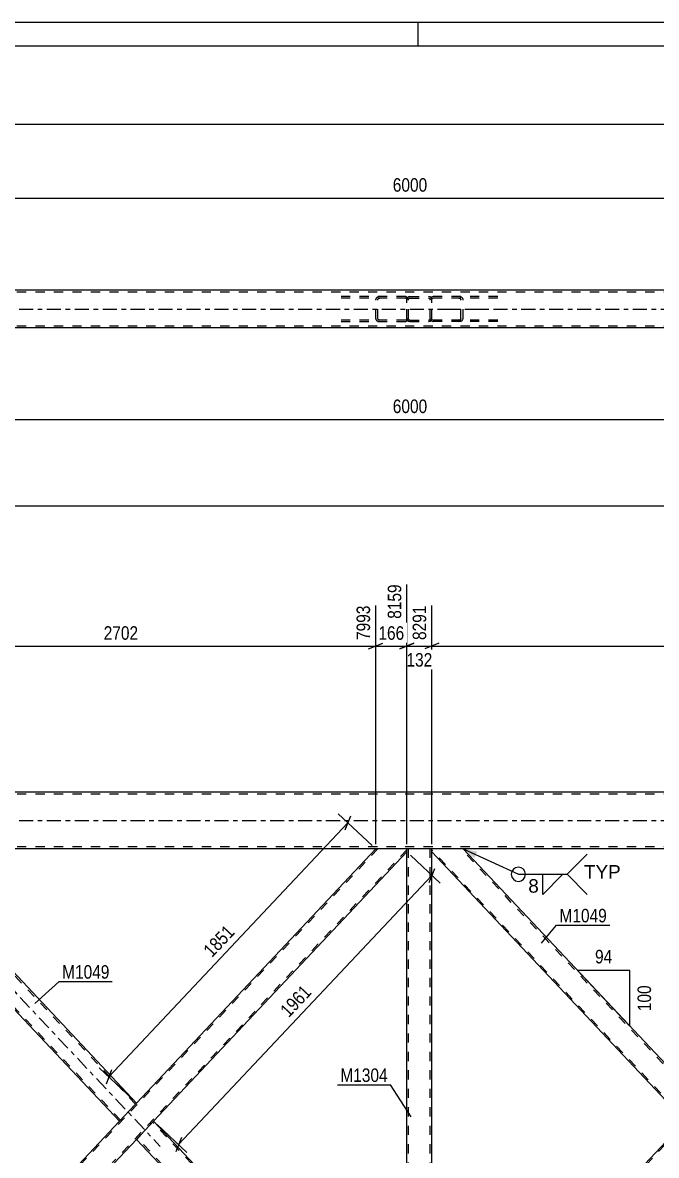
# Model space of a CAD drawing. Header units: millimetres. Extents: x 0 to 1189, y 0 to 841.
# Drawn here: x 265.1 to 399.5, y 600.6 to 841 of the extents above; entities that cross this region are included whole.
import ezdxf

# ---------------------------------------------------------------- set-up
doc = ezdxf.new("R2010")
doc.units = ezdxf.units.MM
doc.linetypes.add('DXK_LINE_DOT2', pattern=[3.9198, 1.9599, -1.9599])
doc.linetypes.add('DXK_LINE_DOT3', pattern=[5.9187, 2.979, -0.9799, 0.9799, -0.9799])
doc.styles.add('Arial', font='ARIAL.TTF', dxfattribs={"height": 0.2})
doc.styles.add('Arial Narrow', font='ARIALN.TTF', dxfattribs={"height": 0.2})

# ---------------------------------------------------------------- blocks, each defined once
blk = doc.blocks.new('Unknown-761551702-1163')
at = {"color": 5, "linetype": 'Continuous'}
for p, q in [((1189, 841), (0, 841)), ((349, 836), (349, 841)), ((1184, 836), (5, 836))]:
    blk.add_line(p, q, dxfattribs=at)
blk = doc.blocks.new('Part-761551702-4976 - 4748')
at = {"color": 2, "linetype": 'Continuous'}
for p, q in [((292.9, 607.82), (289.27, 603.96)), ((346.63, 550.68), (292.9, 607.82)), ((340.01, 550.02), (289.27, 603.96)), ((346.63, 550.02), (346.63, 550.68))]:
    blk.add_line(p, q, dxfattribs=at)
at = {"color": 7, "linetype": 'DXK_LINE_DOT2'}
for p, q in [((346.63, 550.21), (292.68, 607.58)), ((289.49, 604.2), (289.51, 604.21)), ((340.45, 550.02), (289.49, 604.2)), ((346.63, 550.02), (340.01, 550.02))]:
    blk.add_line(p, q, dxfattribs=at)
blk = doc.blocks.new('Part-761551702-4873 - 4748')
at = {"color": 2, "linetype": 'Continuous'}
for p, q in [((351.91, 664.96), (351.91, 665.62)), ((405.65, 607.82), (351.91, 664.96)), ((409.27, 611.67), (358.54, 665.62)), ((408.84, 611.2), (405.65, 607.82)), ((409.15, 611.53), (408.84, 611.2)), ((409.27, 611.67), (409.15, 611.53))]:
    blk.add_line(p, q, dxfattribs=at)
at = {"color": 7, "linetype": 'DXK_LINE_DOT2'}
for p, q in [((358.54, 665.62), (351.91, 665.62)), ((405.87, 608.05), (351.91, 665.42)), ((409.06, 611.44), (358.1, 665.62)), ((409, 611.38), (408.84, 611.2)), ((409.15, 611.53), (409.06, 611.44)), ((405.87, 608.05), (405.89, 608.07))]:
    blk.add_line(p, q, dxfattribs=at)
blk = doc.blocks.new('Part-761551702-4878 - 4748')
at = {"color": 7, "linetype": 'DXK_LINE_DOT2'}
for p, q in [((460.45, 665.62), (351.91, 550.21)), ((466.63, 665.42), (358.1, 550.02)), ((466.63, 665.62), (460.01, 665.62)), ((466.63, 665.13), (466.63, 665.62)), ((409.27, 611.67), (405.65, 607.82)), ((412.9, 607.82), (409.27, 603.96)), ((358.54, 550.02), (351.91, 550.02))]:
    blk.add_line(p, q, dxfattribs=at)
at = {"color": 2, "linetype": 'Continuous'}
for p, q in [((460.01, 665.62), (409.27, 611.67)), ((466.63, 664.96), (412.9, 607.82)), ((466.63, 664.96), (466.63, 665.13)), ((405.65, 607.82), (351.91, 550.68)), ((409.27, 603.96), (358.54, 550.02)), ((351.91, 550.1), (351.91, 550.68)), ((351.91, 550.02), (351.91, 550.1))]:
    blk.add_line(p, q, dxfattribs=at)
blk = doc.blocks.new('Part-761551702-4999 - 4748')
at = {"color": 7, "linetype": 'DXK_LINE_DOT2'}
for p, q in [((340.45, 665.62), (231.91, 550.21)), ((346.63, 665.42), (238.1, 550.02)), ((346.63, 665.62), (340.01, 665.62)), ((289.27, 611.67), (285.65, 607.82)), ((292.9, 607.82), (289.27, 603.96)), ((238.54, 550.02), (231.91, 550.02))]:
    blk.add_line(p, q, dxfattribs=at)
at = {"color": 2, "linetype": 'Continuous'}
for p, q in [((340.01, 665.62), (289.27, 611.67)), ((346.63, 664.96), (292.9, 607.82)), ((346.63, 664.96), (346.63, 665.62)), ((231.91, 550.68), (285.65, 607.82)), ((289.27, 603.96), (238.54, 550.02)), ((231.91, 550.02), (231.91, 550.68))]:
    blk.add_line(p, q, dxfattribs=at)
blk = doc.blocks.new('Part-761551702-5004 - 4748')
at = {"color": 7, "linetype": 'DXK_LINE_DOT2'}
for p, q in [((351.91, 665.62), (346.63, 665.62)), ((346.63, 664.96), (346.63, 665.62)), ((346.95, 550.02), (346.95, 665.62)), ((351.59, 550.02), (351.59, 665.62)), ((351.91, 664.96), (351.91, 665.62)), ((346.63, 550.02), (346.63, 550.68)), ((351.91, 550.02), (351.91, 550.68)), ((351.91, 550.02), (346.63, 550.02))]:
    blk.add_line(p, q, dxfattribs=at)
at = {"color": 2, "linetype": 'Continuous'}
for p, q in [((346.63, 550.68), (346.63, 664.96)), ((351.91, 550.68), (351.91, 664.96))]:
    blk.add_line(p, q, dxfattribs=at)
blk = doc.blocks.new('Part-761551702-5036 - 4748')
at = {"color": 7, "linetype": 'DXK_LINE_DOT3'}
blk.add_line((228.07, 672.9), (294.31, 602.46), dxfattribs=at)
at = {"color": 7, "linetype": 'DXK_LINE_DOT2'}
for p, q in [((238.54, 665.62), (231.91, 665.62)), ((231.91, 665.13), (231.91, 665.62)), ((285.87, 608.05), (231.91, 665.42)), ((289.06, 611.44), (238.1, 665.62)), ((289.24, 611.63), (288.84, 611.2)), ((285.87, 608.05), (285.89, 608.07))]:
    blk.add_line(p, q, dxfattribs=at)
at = {"color": 2, "linetype": 'Continuous'}
for p, q in [((231.91, 664.96), (231.91, 665.13)), ((285.65, 607.82), (231.91, 664.96)), ((289.27, 611.67), (238.54, 665.62)), ((288.84, 611.2), (285.65, 607.82)), ((289.27, 611.67), (288.84, 611.2))]:
    blk.add_line(p, q, dxfattribs=at)
blk = doc.blocks.new('Part-761551702-5093 - 4748')
at = {"color": 7, "linetype": 'DXK_LINE_DOT2'}
for p, q in [((1077.28, 677.22), (98.63, 677.22)), ((1077.28, 666.02), (98.63, 666.02))]:
    blk.add_line(p, q, dxfattribs=at)
at = {"color": 2, "linetype": 'Continuous'}
for p, q in [((467.28, 677.62), (231.28, 677.62)), ((462.78, 665.62), (235.78, 665.62))]:
    blk.add_line(p, q, dxfattribs=at)
at = {"color": 7, "linetype": 'DXK_LINE_DOT3'}
blk.add_line((98.63, 671.62), (1077.28, 671.62), dxfattribs=at)
blk = doc.blocks.new('Part-761551702-4352 - 4185')
at = {"color": 7, "linetype": 'DXK_LINE_DOT2'}
for p, q in [((346.38, 782.84), (332.65, 782.84)), ((346.38, 782.52), (332.65, 782.52)), ((340.07, 782.44), (340.01, 782.2)), ((340.01, 778.2), (340.01, 782.2)), ((340.45, 782.2), (340.48, 782.32)), ((340.45, 778.2), (340.45, 782.2)), ((340.89, 782.84), (340.55, 782.79)), ((340.72, 782.49), (340.89, 782.52)), ((346.38, 782.84), (346.63, 782.8)), ((346.38, 782.52), (346.55, 782.49)), ((346.55, 782.49), (346.63, 782.45)), ((346.63, 777.6), (346.63, 782.8)), ((346.38, 777.88), (332.65, 777.88)), ((332.65, 777.56), (346.38, 777.56)), ((340.01, 778.2), (340.07, 777.95)), ((340.48, 778.08), (340.45, 778.2)), ((340.55, 777.61), (340.89, 777.56)), ((340.89, 777.88), (340.72, 777.9)), ((346.55, 777.9), (346.38, 777.88)), ((346.38, 777.56), (346.63, 777.6)), ((346.63, 777.95), (346.55, 777.9))]:
    blk.add_line(p, q, dxfattribs=at)
at = {"color": 7, "linetype": 'DXK_LINE_DOT3'}
blk.add_line((335.39, 780.2), (343.63, 780.2), dxfattribs=at)
at = {"color": 7, "linetype": 'DXK_LINE_DOT2'}
for centre, radius, start, end in [((340.75, 782.01), 0.802, 104.5547, 147.5896), ((340.82, 782.11), 0.401, 104.5547, 147.5896), ((340.75, 778.38), 0.802, 212.4104, 255.4453), ((340.82, 778.29), 0.401, 212.4104, 255.4453)]:
    blk.add_arc(centre, radius, start, end, dxfattribs=at)
blk = doc.blocks.new('Part-761551702-4370 - 4185')
at = {"color": 7, "linetype": 'DXK_LINE_DOT2'}
for p, q in [((352.17, 782.84), (351.91, 782.8)), ((351.91, 777.6), (351.91, 782.8)), ((351.91, 782.45), (352, 782.49)), ((352, 782.49), (352.17, 782.52)), ((365.9, 782.84), (352.17, 782.84)), ((365.9, 782.52), (352.17, 782.52)), ((358, 782.79), (357.66, 782.84)), ((357.66, 782.52), (357.83, 782.49)), ((358.07, 782.32), (358.1, 782.2)), ((358.1, 778.2), (358.1, 782.2)), ((358.54, 782.2), (358.47, 782.44)), ((358.54, 778.2), (358.54, 782.2)), ((352, 777.9), (351.91, 777.95)), ((351.91, 777.6), (352.17, 777.56)), ((352.17, 777.88), (352, 777.9)), ((365.9, 777.88), (352.17, 777.88)), ((365.9, 777.56), (352.17, 777.56)), ((357.83, 777.9), (357.66, 777.88)), ((357.66, 777.56), (358, 777.61)), ((358.1, 778.2), (358.07, 778.08)), ((358.47, 777.95), (358.54, 778.2))]:
    blk.add_line(p, q, dxfattribs=at)
at = {"color": 7, "linetype": 'DXK_LINE_DOT3'}
blk.add_line((354.92, 780.2), (363.16, 780.2), dxfattribs=at)
at = {"color": 7, "linetype": 'DXK_LINE_DOT2'}
for centre, radius, start, end in [((357.73, 782.11), 0.401, 32.4104, 75.4453), ((357.8, 782.01), 0.802, 32.4104, 75.4453), ((357.73, 778.29), 0.401, 284.5547, 327.5896), ((357.8, 778.38), 0.802, 284.5547, 327.5896)]:
    blk.add_arc(centre, radius, start, end, dxfattribs=at)
blk = doc.blocks.new('Part-761551702-4383 - 4185')
at = {"color": 2, "linetype": 'Continuous'}
for p, q in [((467.28, 784.2), (231.28, 784.2)), ((467.28, 776.2), (231.28, 776.2))]:
    blk.add_line(p, q, dxfattribs=at)
at = {"color": 7, "linetype": 'DXK_LINE_DOT2'}
for p, q in [((1077.27, 783.8), (98.63, 783.8)), ((1077.27, 776.6), (98.63, 776.6))]:
    blk.add_line(p, q, dxfattribs=at)
at = {"color": 7, "linetype": 'DXK_LINE_DOT3'}
blk.add_line((98.63, 780.2), (1077.27, 780.2), dxfattribs=at)
blk = doc.blocks.new('Part-761551702-4384 - 4185')
at = {"color": 7, "linetype": 'DXK_LINE_DOT2'}
for p, q in [((346.68, 782.44), (346.63, 782.2)), ((346.63, 778.2), (346.63, 782.2)), ((346.95, 782.2), (346.98, 782.32)), ((346.95, 778.2), (346.95, 782.2)), ((347.27, 782.84), (347.03, 782.79)), ((347.15, 782.49), (347.27, 782.52)), ((347.27, 782.84), (351.27, 782.84)), ((347.27, 782.52), (351.27, 782.52)), ((351.52, 782.79), (351.27, 782.84)), ((351.27, 782.52), (351.4, 782.49)), ((351.57, 782.32), (351.59, 782.2)), ((351.59, 778.2), (351.59, 782.2)), ((351.91, 782.2), (351.87, 782.44)), ((351.91, 778.2), (351.91, 782.2)), ((346.63, 778.2), (346.68, 777.95)), ((346.98, 778.08), (346.95, 778.2)), ((347.03, 777.61), (347.27, 777.56)), ((347.27, 777.88), (347.15, 777.9)), ((347.27, 777.88), (351.27, 777.88)), ((347.27, 777.56), (351.27, 777.56)), ((351.4, 777.9), (351.27, 777.88)), ((351.27, 777.56), (351.52, 777.61)), ((351.59, 778.2), (351.57, 778.08)), ((351.87, 777.95), (351.91, 778.2))]:
    blk.add_line(p, q, dxfattribs=at)
at = {"color": 7, "linetype": 'DXK_LINE_DOT3'}
blk.add_line((349.27, 780.2), (349.27, 780.2), dxfattribs=at)
at = {"color": 7, "linetype": 'DXK_LINE_DOT2'}
for centre, radius, start, end in [((347.27, 782.2), 0.64, 112.5, 157.5), ((347.27, 782.2), 0.32, 112.5, 157.5), ((351.27, 782.2), 0.32, 22.5, 67.5), ((351.27, 782.2), 0.64, 22.5, 67.5), ((347.27, 778.2), 0.64, 202.5, 247.5), ((347.27, 778.2), 0.32, 202.5, 247.5), ((351.27, 778.2), 0.32, 292.5, 337.5), ((351.27, 778.2), 0.64, 292.5, 337.5)]:
    blk.add_arc(centre, radius, start, end, dxfattribs=at)
blk = doc.blocks.new('StraightDimension-761551702-5853 - 4748')
at = {"color": 7, "linetype": 'Continuous'}
for p, q in [((347.36, 664.27), (353.67, 658.34)), ((351.33, 658.48), (352.52, 661.48)), ((298.19, 602.84), (351.92, 659.98)), ((293.63, 607.13), (299.94, 601.2)), ((298.78, 604.34), (297.6, 601.34))]:
    blk.add_line(p, q, dxfattribs=at)
at = {"color": 0}
blk.add_wipeout([(327.43, 635.02), (324.37, 637.9), (318.53, 631.7), (321.59, 628.82)], dxfattribs=at)
at = {"color": 3, "style": 'Arial Narrow'}
blk.add_text('1961', height=2.863, rotation=46.7591, dxfattribs=at).set_placement((321.57, 629.67))
blk = doc.blocks.new('StraightDimension-761551702-5868 - 4748')
at = {"color": 7, "linetype": 'Continuous'}
for p, q in [((283.4, 617.2), (334.13, 671.14)), ((339.28, 666.3), (332.06, 673.09)), ((333.54, 669.64), (334.72, 672.65)), ((288.55, 612.35), (281.32, 619.15)), ((283.99, 618.7), (282.81, 615.69))]:
    blk.add_line(p, q, dxfattribs=at)
at = {"color": 0}
blk.add_wipeout([(311.14, 647.78), (308.08, 650.66), (302.24, 644.46), (305.3, 641.58)], dxfattribs=at)
at = {"color": 3, "style": 'Arial Narrow'}
blk.add_text('1851', height=2.863, rotation=46.7591, dxfattribs=at).set_placement((305.28, 642.43))
blk = doc.blocks.new('StraightDimension-761551702-15358 - 4748')
at = {"color": 7, "linetype": 'Continuous'}
for p, q in [((460.01, 666.62), (460.01, 719.1)), ((351.91, 666.62), (351.91, 717.27)), ((353.41, 709.26), (350.41, 708.06)), ((351.91, 708.66), (460.01, 708.66)), ((458.51, 708.06), (461.51, 709.26))]:
    blk.add_line(p, q, dxfattribs=at)
at = {"color": 0, "linetype": 'Continuous'}
blk.add_wipeout([(459.41, 719.7), (455.21, 719.7), (455.21, 709.36), (459.41, 709.36)], dxfattribs=at)
at = {"color": 0}
blk.add_wipeout([(410.22, 709.41), (410.22, 713.61), (401.71, 713.61), (401.71, 709.41)], dxfattribs=at)
at = {"color": 3, "linetype": 'Continuous', "style": 'Arial Narrow'}
blk.add_text('10993', height=2.863, rotation=90.0002, dxfattribs=at).set_placement((458.81, 709.96))
at = {"color": 3, "style": 'Arial Narrow'}
blk.add_text('2702', height=2.863, dxfattribs=at).set_placement((402.31, 710.01))
blk = doc.blocks.new('StraightDimension-761551702-15359 - 4748')
at = {"color": 7, "linetype": 'Continuous'}
for p, q in [((346.63, 666.62), (346.63, 721.77)), ((351.91, 666.62), (351.91, 717.27)), ((345.13, 708.06), (348.13, 709.26)), ((346.63, 708.66), (351.91, 708.66)), ((353.41, 709.26), (350.41, 708.06))]:
    blk.add_line(p, q, dxfattribs=at)
at = {"color": 0, "linetype": 'Continuous'}
blk.add_wipeout([(351.31, 717.87), (347.11, 717.87), (347.11, 709.36), (351.31, 709.36)], dxfattribs=at)
at = {"color": 0}
blk.add_wipeout([(352.62, 703.71), (352.62, 707.91), (345.93, 707.91), (345.93, 703.71)], dxfattribs=at)
at = {"color": 3, "linetype": 'Continuous', "style": 'Arial Narrow'}
blk.add_text('8291', height=2.863, rotation=90.0002, dxfattribs=at).set_placement((350.71, 709.96))
at = {"color": 3, "style": 'Arial Narrow'}
blk.add_text('132', height=2.863, dxfattribs=at).set_placement((346.53, 704.31))
blk = doc.blocks.new('StraightDimension-761551702-15360 - 4748')
at = {"color": 7, "linetype": 'Continuous'}
for p, q in [((346.63, 666.62), (346.63, 721.77)), ((340.01, 666.62), (340.01, 717.27)), ((338.51, 708.06), (341.51, 709.26)), ((340.01, 708.66), (346.63, 708.66)), ((348.13, 709.26), (345.13, 708.06))]:
    blk.add_line(p, q, dxfattribs=at)
at = {"color": 0}
blk.add_wipeout([(346.66, 709.41), (346.66, 713.61), (339.98, 713.61), (339.98, 709.41)], dxfattribs=at)
at = {"color": 0, "linetype": 'Continuous'}
blk.add_wipeout([(346.03, 722.37), (341.83, 722.37), (341.83, 713.86), (346.03, 713.86)], dxfattribs=at)
at = {"color": 3, "linetype": 'Continuous', "style": 'Arial Narrow'}
blk.add_text('8159', height=2.863, rotation=90.0002, dxfattribs=at).set_placement((345.43, 714.46))
at = {"color": 3, "style": 'Arial Narrow'}
blk.add_text('166', height=2.863, dxfattribs=at).set_placement((340.58, 710.01))
blk = doc.blocks.new('StraightDimension-761551702-15361 - 4748')
at = {"color": 7, "linetype": 'Continuous'}
for p, q in [((231.91, 665.96), (231.91, 717.27)), ((340.01, 666.62), (340.01, 717.27)), ((233.41, 709.26), (230.41, 708.06)), ((231.91, 708.66), (340.01, 708.66)), ((338.51, 708.06), (341.51, 709.26))]:
    blk.add_line(p, q, dxfattribs=at)
at = {"color": 0, "linetype": 'Continuous'}
blk.add_wipeout([(339.41, 717.87), (335.21, 717.87), (335.21, 709.36), (339.41, 709.36)], dxfattribs=at)
at = {"color": 0}
blk.add_wipeout([(290.22, 709.41), (290.22, 713.61), (281.71, 713.61), (281.71, 709.41)], dxfattribs=at)
at = {"color": 3, "linetype": 'Continuous', "style": 'Arial Narrow'}
blk.add_text('7993', height=2.863, rotation=90.0002, dxfattribs=at).set_placement((338.81, 709.96))
at = {"color": 3, "style": 'Arial Narrow'}
blk.add_text('2702', height=2.863, dxfattribs=at).set_placement((282.31, 710.01))
blk = doc.blocks.new('AngleDimension-761551702-17624 - 4748')
at = {"color": 7, "linetype": 'Continuous'}
for p, q in [((383.22, 639.37), (382.81, 639.81)), ((393.91, 639.81), (382.81, 639.81)), ((393.91, 628.01), (382.81, 639.81)), ((393.91, 628.01), (393.91, 639.81))]:
    blk.add_line(p, q, dxfattribs=at)
at = {"color": 0}
for points in [[(390.79, 640.71), (390.79, 644.91), (385.93, 644.91), (385.93, 640.71)], [(399.01, 637.25), (394.81, 637.25), (394.81, 630.57), (399.01, 630.57)]]:
    blk.add_wipeout(points, dxfattribs=at)
at = {"color": 3, "style": 'Arial Narrow'}
blk.add_text('94', height=2.863, dxfattribs=at).set_placement((386.53, 641.31))
blk.add_text('100', height=2.863, rotation=90.0002, dxfattribs=at).set_placement((398.41, 631.17))
blk = doc.blocks.new('StraightDimension-761551702-4447 - 4185')
at = {"color": 7, "linetype": 'Continuous'}
for p, q in [((227.28, 770.83), (227.28, 748.17)), ((467.28, 769.95), (467.28, 746.34)), ((228.78, 757.38), (225.78, 756.18)), ((465.78, 756.18), (468.78, 757.38)), ((227.28, 756.78), (467.28, 756.78))]:
    blk.add_line(p, q, dxfattribs=at)
at = {"color": 0}
blk.add_wipeout([(351.54, 757.53), (351.54, 761.73), (343.03, 761.73), (343.03, 757.53)], dxfattribs=at)
at = {"color": 0, "linetype": 'Continuous'}
blk.add_wipeout([(466.68, 756.08), (462.48, 756.08), (462.48, 745.74), (466.68, 745.74)], dxfattribs=at)
at = {"color": 3, "style": 'Arial Narrow'}
blk.add_text('6000', height=2.863, dxfattribs=at).set_placement((343.63, 758.13))
at = {"color": 3, "linetype": 'Continuous', "style": 'Arial Narrow'}
blk.add_text('11175', height=2.863, rotation=90.0002, dxfattribs=at).set_placement((466.08, 746.34))
blk = doc.blocks.new('StraightDimension-761551702-4662 - 4185')
at = {"color": 7, "linetype": 'Continuous'}
blk.add_line((84.73, 738.43), (1091.17, 738.43), dxfattribs=at)
blk = doc.blocks.new('StraightDimension-761551702-12503 - 4185')
at = {"color": 7, "linetype": 'Continuous'}
for p, q in [((227.28, 792.05), (227.28, 806.62)), ((467.28, 789.99), (467.28, 806.62)), ((228.78, 804.37), (225.78, 803.17)), ((227.28, 803.77), (467.28, 803.77)), ((465.78, 803.17), (468.78, 804.37))]:
    blk.add_line(p, q, dxfattribs=at)
at = {"color": 0}
blk.add_wipeout([(351.54, 804.52), (351.54, 808.72), (343.03, 808.72), (343.03, 804.52)], dxfattribs=at)
at = {"color": 3, "style": 'Arial Narrow'}
blk.add_text('6000', height=2.863, dxfattribs=at).set_placement((343.63, 805.12))
blk = doc.blocks.new('StraightDimension-761551702-12778 - 4185')
at = {"color": 7, "linetype": 'Continuous'}
blk.add_line((85.73, 819.48), (1090.17, 819.48), dxfattribs=at)
blk = doc.blocks.new('Mark-761551702-4869 - 4748')
at = {"color": 0}
blk.add_wipeout([(389.04, 650.02), (389.04, 653.02), (378.99, 653.02), (378.99, 650.02)], dxfattribs=at)
blk.add_wipeout([(389.04, 650.02), (389.04, 653.02), (378.99, 653.02), (378.99, 650.02)], dxfattribs=at)
at = {"color": 30, "linetype": 'Continuous'}
for p, q in [((375.19, 645.63), (378.39, 649.42)), ((378.39, 649.42), (389.64, 649.42))]:
    blk.add_line(p, q, dxfattribs=at)
at = {"color": 3, "style": 'Arial Narrow'}
blk.add_text('M1049', height=2.863, dxfattribs=at).set_placement((378.99, 650.02))
blk = doc.blocks.new('Mark-761551702-5000 - 4748')
at = {"color": 0}
blk.add_wipeout([(342.56, 616.14), (342.56, 619.14), (332.51, 619.14), (332.51, 616.14)], dxfattribs=at)
blk.add_wipeout([(342.56, 616.14), (342.56, 619.14), (332.51, 619.14), (332.51, 616.14)], dxfattribs=at)
at = {"color": 30, "linetype": 'Continuous'}
for p in [(331.91, 615.54), (347.55, 608.71)]:
    blk.add_line(p, (343.16, 615.54), dxfattribs=at)
at = {"color": 3, "style": 'Arial Narrow'}
blk.add_text('M1304', height=2.863, dxfattribs=at).set_placement((332.51, 616.14))
blk = doc.blocks.new('Mark-761551702-5032 - 4748')
at = {"color": 0}
blk.add_wipeout([(283.54, 638.07), (283.54, 641.07), (273.49, 641.07), (273.49, 638.07)], dxfattribs=at)
blk.add_wipeout([(283.54, 638.07), (283.54, 641.07), (273.49, 641.07), (273.49, 638.07)], dxfattribs=at)
at = {"color": 30, "linetype": 'Continuous'}
for p, q in [((267.67, 632.77), (272.89, 637.47)), ((272.89, 637.47), (284.14, 637.47))]:
    blk.add_line(p, q, dxfattribs=at)
at = {"color": 3, "style": 'Arial Narrow'}
blk.add_text('M1049', height=2.863, dxfattribs=at).set_placement((273.49, 638.07))
blk = doc.blocks.new('WeldMark-761551702-25585 - 4748')
at = {"linetype": 'Continuous'}
blk.add_hatch(color=30, dxfattribs=at).paths.add_polyline_path([(360.95, 663.68), (358.54, 665.62), (361.58, 665.04)])
at = {"color": 30, "linetype": 'Continuous'}
blk.add_line((358.54, 665.62), (370.27, 660.22), dxfattribs=at)
at = {"color": 3, "linetype": 'Continuous'}
for q in [(384.87, 664.5), (384.87, 655.93)]:
    blk.add_line((380.59, 660.22), q, dxfattribs=at)
blk.add_arc((370.27, 660.22), 1.5, 90, 270, dxfattribs=at)
at = {"color": 0}
blk.add_wipeout([(374.79, 656.12), (374.79, 659.52), (372.17, 659.52), (372.17, 656.12)], dxfattribs=at)
at = {"color": 30, "linetype": 'Continuous'}
blk.add_line((370.27, 660.22), (380.59, 660.22), dxfattribs=at)
at = {"color": 3, "linetype": 'Continuous'}
for p, q in [((375.45, 660.22), (379.73, 660.22)), ((379.73, 660.22), (375.45, 655.93)), ((375.45, 655.93), (375.45, 660.22))]:
    blk.add_line(p, q, dxfattribs=at)
blk.add_arc((370.27, 660.22), 1.5, 270, 90, dxfattribs=at)
at = {"color": 3, "style": 'Arial'}
blk.add_text('8', height=2.87, dxfattribs=at).set_placement((372.37, 656.32))
at = {"color": 0, "linetype": 'Continuous'}
blk.add_wipeout([(391.96, 659.32), (391.96, 662.32), (384.19, 662.32), (384.19, 659.32)], dxfattribs=at)
blk.add_wipeout([(391.96, 659.32), (391.96, 662.32), (384.19, 662.32), (384.19, 659.32)], dxfattribs=at)
at = {"color": 3, "linetype": 'Continuous', "style": 'Arial'}
blk.add_text('TYP', height=2.865, dxfattribs=at).set_placement((384.19, 659.32))

msp = doc.modelspace()

# ---------------------------------------------------------------- block references
for name in ['Unknown-761551702-1163', 'Part-761551702-4383 - 4185', 'Part-761551702-4352 - 4185', 'Part-761551702-4384 - 4185', 'Part-761551702-4370 - 4185', 'Part-761551702-5093 - 4748', 'Part-761551702-5036 - 4748', 'Part-761551702-4999 - 4748', 'Part-761551702-5004 - 4748', 'Part-761551702-4873 - 4748', 'Part-761551702-4878 - 4748', 'Part-761551702-4976 - 4748']:
    msp.add_blockref(name, (0, 0))

# ---------------------------------------------------------------- next in the draw order: block references
for name in ['StraightDimension-761551702-12503 - 4185', 'StraightDimension-761551702-4447 - 4185', 'StraightDimension-761551702-15358 - 4748', 'StraightDimension-761551702-5853 - 4748', 'AngleDimension-761551702-17624 - 4748']:
    msp.add_blockref(name, (0, 0))

# ---------------------------------------------------------------- next in the draw order: block references
for name in ['StraightDimension-761551702-12778 - 4185', 'StraightDimension-761551702-4662 - 4185', 'StraightDimension-761551702-15359 - 4748', 'StraightDimension-761551702-5868 - 4748', 'WeldMark-761551702-25585 - 4748', 'Mark-761551702-4869 - 4748']:
    msp.add_blockref(name, (0, 0))

# ---------------------------------------------------------------- next in the draw order: block references
for name in ['StraightDimension-761551702-15360 - 4748', 'Mark-761551702-5032 - 4748', 'Mark-761551702-5000 - 4748']:
    msp.add_blockref(name, (0, 0))

# ---------------------------------------------------------------- next in the draw order: block references
msp.add_blockref('StraightDimension-761551702-15361 - 4748', (0, 0))

doc.saveas('drawing.dxf')
